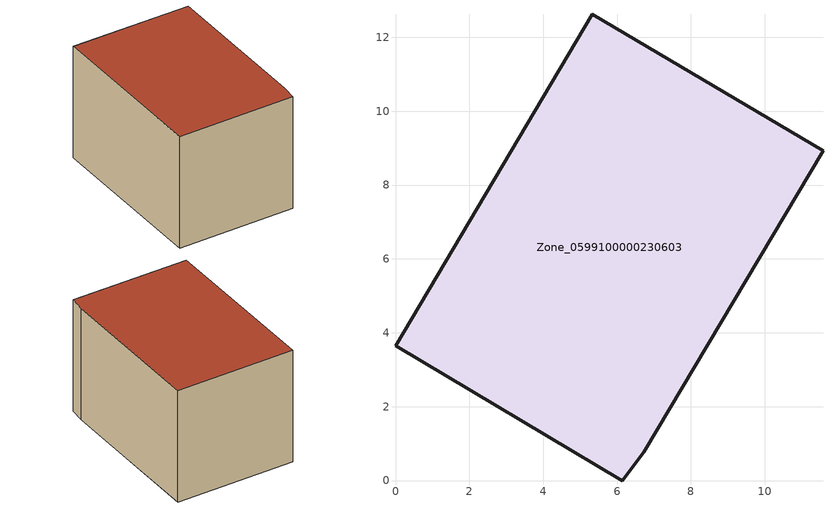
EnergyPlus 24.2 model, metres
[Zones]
Zone_0599100000230603
 floor ground (C_G): 5.32,12.62 11.57,8.93 6.72,0.77 6.14,0 0,3.65 z2.45
 wall outside (C_F): 6.14,0 6.72,0.77 11.57,8.93 5.32,12.62 0,3.65 6.14,0 z2.45:9.48
 roof outside (C_R): 11.57,8.93 5.32,12.62 0,3.65 6.14,0 6.72,0.77 z9.48
[BUILDING]
Pand.0599100000230603: North Axis=0; Terrain=City; Loads Convergence Tolerance Value=0.04; Temperature Convergence Tolerance Value=0.4; Solar Distribution=FullExterior; Maximum Number of Warmup Days=25; Minimum Number of Warmup Days=1
[Site:Location]
Rotterdam.The.Hague.AP_ZH_NLD Design_Conditions: Latitude=51.96; Longitude=4.45; Time Zone=1; Elevation=-4.5
[SITE:GROUNDTEMPERATURE:BUILDINGSURFACE]
18, 18, 18, 18, 18, 18, 18, 18, 18, 18, 18, 18
[MATERIAL] Thermal Absorptance=0.9; Solar Absorptance=0.7; Visible Absorptance=0.7
Name | Roughness | Thickness | Conductivity | Density | Specific Heat
G.TC.1946-1964 | MediumSmooth | 0.15 | 1 | 540 | 1210
F.TC.1946-1964 | Rough | 0.3 | 0.857143 | 1920 | 840
R.TC.1946-1964 | MediumRough | 0.2 | 0.235294 | 1500 | 1000
[CONSTRUCTION]
C_G: G.TC.1946-1964
C_F: F.TC.1946-1964
C_R: R.TC.1946-1964
[ZONE]
Zone_0599100000230603: Type=1; Multiplier=1; Ceiling Height=Autocalculate; Volume=Autocalculate; Floor Area=autocalculate; Part of Total Floor Area=Yes
[ZONEINFILTRATION:DESIGNFLOWRATE]
Infil_Zone_0599100000230603: Zone or ZoneList or Space or SpaceList=Zone_0599100000230603; Schedule=AlwaysOn; Design Flow Rate Calculation Method=Flow/Area; Flow Rate per Floor Area=0.003; Constant Term Coefficient=1; Temperature Term Coefficient=0; Velocity Term Coefficient=0; Velocity Squared Term Coefficient=0
[HVACTEMPLATE:ZONE:IDEALLOADSAIRSYSTEM]
Zone_0599100000230603: Maximum Heating Supply Air Temperature=50; Minimum Cooling Supply Air Temperature=13; Maximum Heating Supply Air Humidity Ratio=0.0156; Minimum Cooling Supply Air Humidity Ratio=0.0077; Heating Limit=NoLimit; Cooling Limit=NoLimit; Dehumidification Control Type=ConstantSensibleHeatRatio; Cooling Sensible Heat Ratio=0.7; Dehumidification Setpoint=60; Humidification Control Type=None; Humidification Setpoint=30; Outdoor Air Method=None; Outdoor Air Flow Rate per Person=0.00944; Outdoor Air Flow Rate per Zone Floor Area=0; Outdoor Air Flow Rate per Zone=0; Demand Controlled Ventilation Type=None; Outdoor Air Economizer Type=NoEconomizer; Heat Recovery Type=None; Sensible Heat Recovery Effectiveness=0.7; Latent Heat Recovery Effectiveness=0.65
[ZONECONTROL:THERMOSTAT]
ThermostatControl_Zone_0599100000230603: Zone or ZoneList=Zone_0599100000230603; Control Type Schedule=DualSetpointControlType; Control 1=Thermostat_Zone_0599100000230603; Temperature Difference Between Cutout And Setpoint=0
[THERMOSTATSETPOINT:DUALSETPOINT]
Thermostat_Zone_0599100000230603: Heating Setpoint Temperature Schedule=HeatingSetpoint_Zone_0599100000230603; Cooling Setpoint Temperature Schedule=CoolingSetpoint_Zone_0599100000230603
[SCHEDULE:COMPACT]
HeatingSetpoint_Zone_0599100000230603: Through: 12/31, For: AllDays, Until: 24:00, 21
CoolingSetpoint_Zone_0599100000230603: Through: 12/31, For: AllDays, Until: 24:00, 24
DualSetpointControlType: Through: 12/31, For: AllDays, Until: 24:00, 4
AlwaysOn: Through: 12/31, For: AllDays, Until: 24:00, 1
